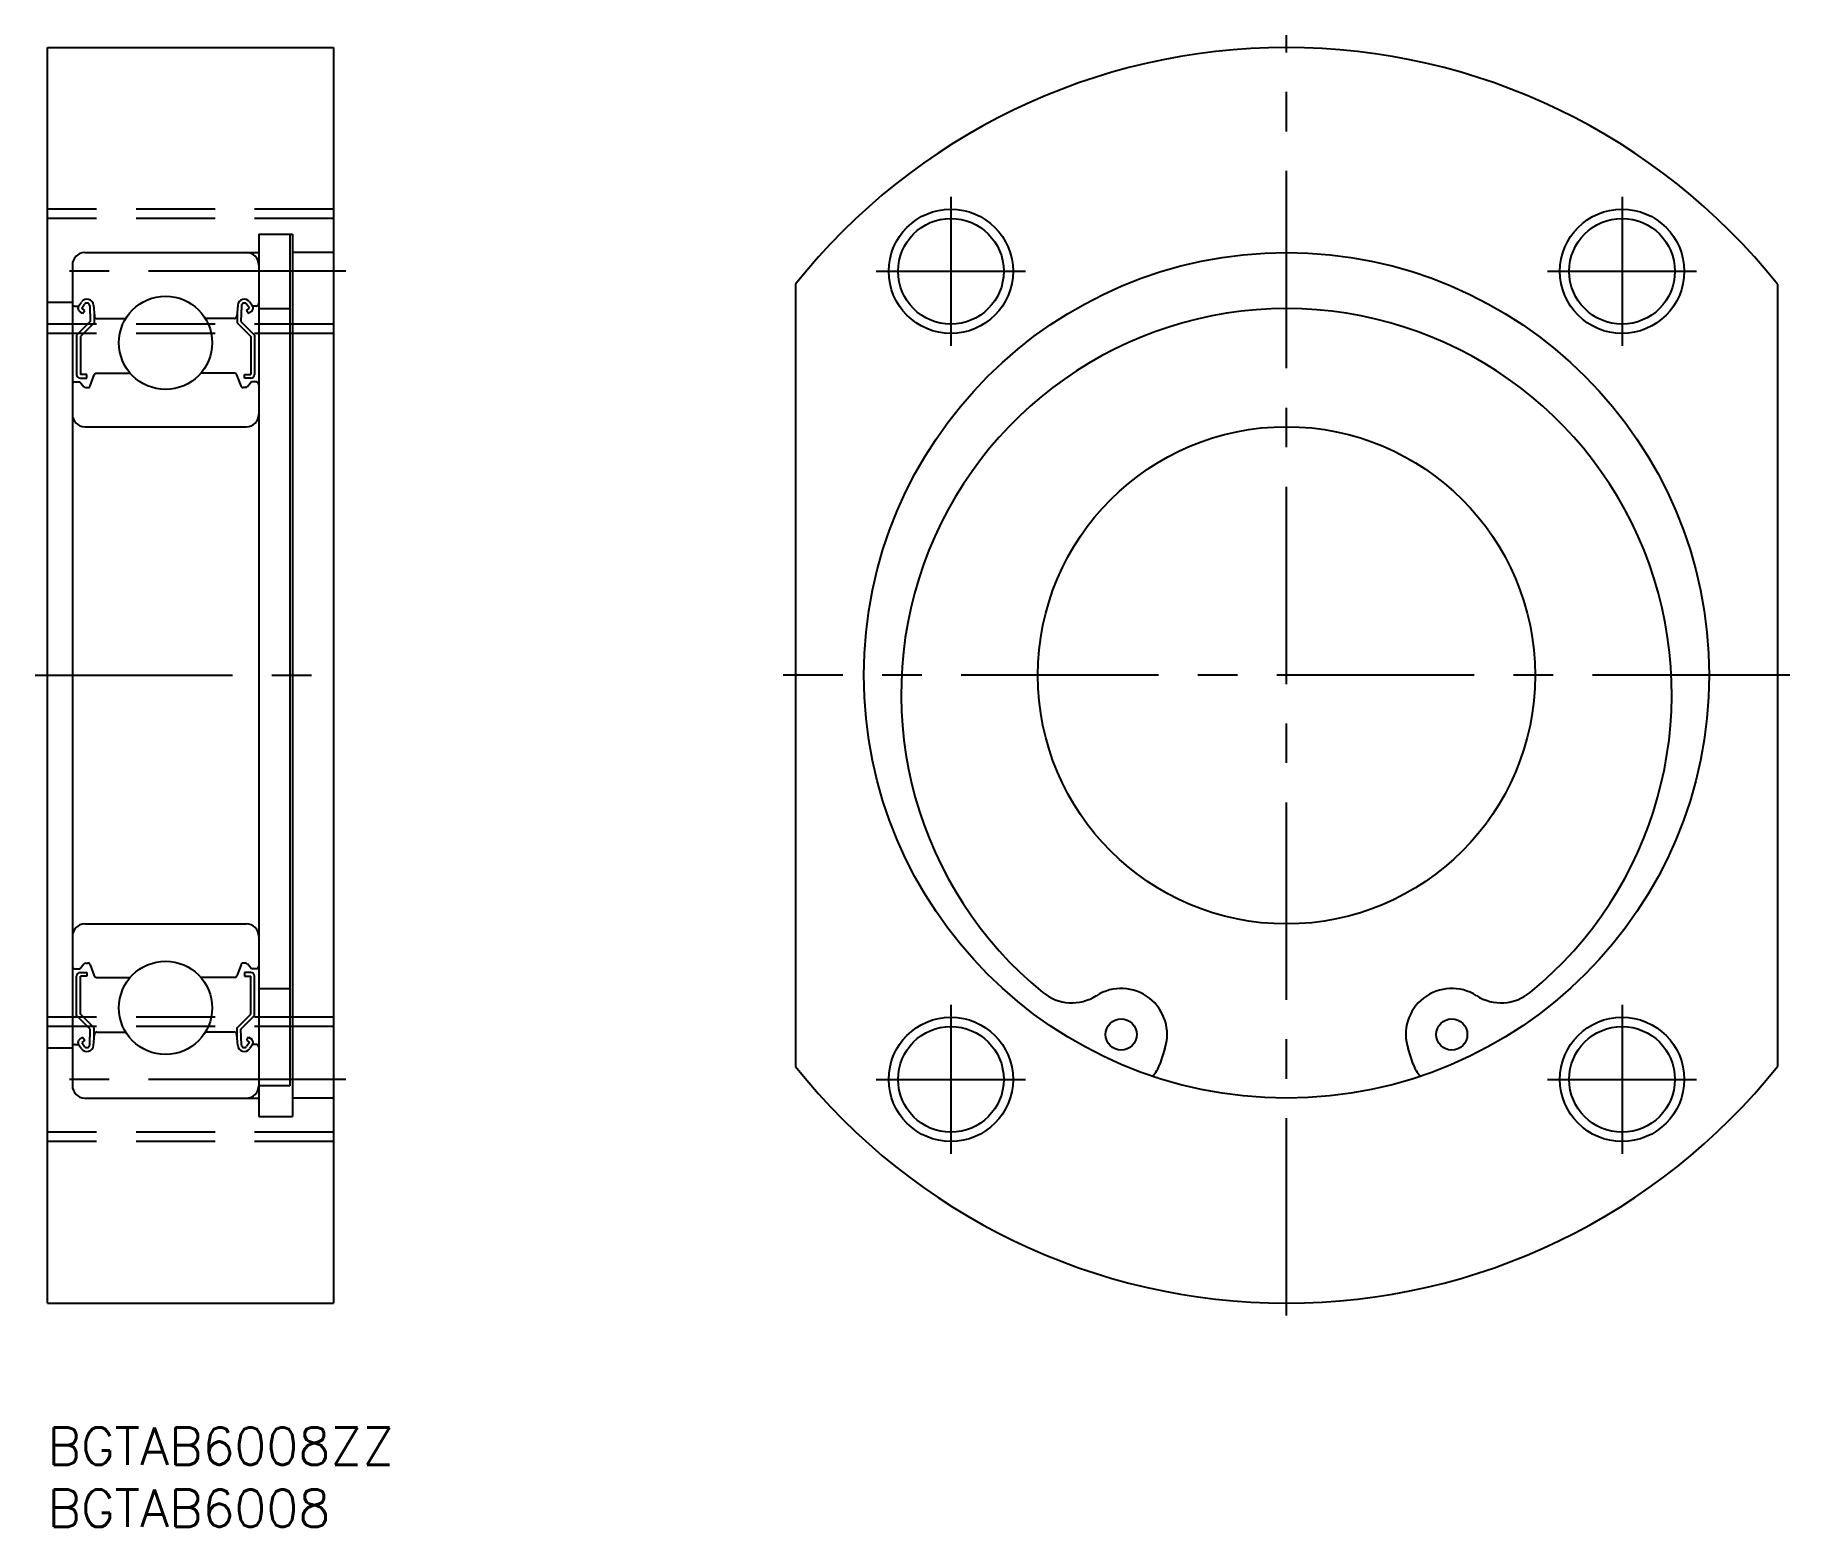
# Model space of a CAD drawing. Extents: x -1 to 140, y -8 to 112.
import ezdxf

# ---------------------------------------------------------------- set-up
doc = ezdxf.new("R2010")
doc.units = 0
doc.header["$LTSCALE"] = 0.5
doc.linetypes.add('CENTER', pattern=[50.8, 31.75, -6.35, 6.35, -6.35])
doc.linetypes.add('DASHED', pattern=[19.05, 12.7, -6.35])
for name, color, linetype in [('MSM_CENTER', 1, 'CENTER'), ('MSM_CONTINUOUS', 7, 'CONTINUOUS'), ('MSM_DASHED', 4, 'DASHED'), ('MSM_NARROW', 5, 'CONTINUOUS'), ('MSM_PART_NUMBER', 7, 'CONTINUOUS')]:
    doc.layers.add(name, color=color, linetype=linetype)
doc.styles.get("Standard").update_dxf_attribs({"font": 'txt.shx', "height": 3, "bigfont": 'bigfont.shx'})

# ---------------------------------------------------------------- blocks, each defined once
blk = doc.blocks.new('*U5')
at = {"layer": 'MSM_PART_NUMBER'}
blk.add_text('BGTAB6008ZZ', height=3, dxfattribs=at).set_placement((0, -3))
blk = doc.blocks.new('*U6')
at = {"layer": 'MSM_PART_NUMBER'}
blk.add_text('BGTAB6008', height=3, dxfattribs=at).set_placement((0, -8))

msp = doc.modelspace()

# ---------------------------------------------------------------- linework, layer by layer
at = {"layer": 'MSM_CENTER'}
for p, q in [((99.68, 9), (99.68, 112)), ((72.68, 99), (72.68, 87)), ((126.68, 99), (126.68, 87)), ((24, 93), (-1, 93)), ((66.68, 93), (78.68, 93)), ((120.68, 93), (132.68, 93)), ((-1, 60.5), (24, 60.5)), ((140.18, 60.5), (59.18, 60.5)), ((72.68, 34), (72.68, 22)), ((126.68, 34), (126.68, 22)), ((24, 28), (-1, 28)), ((66.68, 28), (78.68, 28)), ((120.68, 28), (132.68, 28))]:
    msp.add_line(p, q, dxfattribs=at)
at = {"layer": 'MSM_CONTINUOUS'}
for p, q in [((0, 10), (0, 111)), ((0, 111), (23, 111)), ((23, 111), (23, 10)), ((17, 96, 1.25), (19.7, 96, 1.25)), ((17, 96), (17, 25)), ((19.5, 96, 0.75), (19.5, 27.49, 0.75)), ((19.7, 96), (19.7, 25)), ((2, 93.5), (2, 27.5)), ((3, 94.5), (17, 94.5)), ((23, 94.5), (19.7, 94.5)), ((60.18, 91.96), (60.18, 29.04)), ((139.18, 91.96), (139.18, 29.04)), ((2, 90.5), (0, 90.5)), ((2.5, 90.2), (2.73, 90.53)), ((2.75, 90.03), (2.98, 90.36)), ((16.25, 90.03), (16.02, 90.36)), ((16.5, 90.2), (16.27, 90.53)), ((2.2, 90.2), (2.5, 90.2)), ((3.44, 88.97), (2.34, 87.87)), ((2.82, 89.61), (2.57, 89.78)), ((2.99, 89.85), (2.75, 90.03)), ((2.82, 89.61), (2.99, 89.85)), ((3.4, 90.23), (3.44, 88.97)), ((3.69, 90.27), (3.77, 89.38)), ((3.74, 89.72), (3.74, 88.85)), ((3.97, 89.2), (6.3, 89.2)), ((15.03, 89.2), (12.7, 89.2)), ((15.31, 90.27), (15.23, 89.38)), ((15.26, 89.72), (15.26, 88.85)), ((15.6, 90.23), (15.56, 88.97)), ((15.56, 88.97), (16.66, 87.87)), ((16.01, 89.85), (16.25, 90.03)), ((16.18, 89.61), (16.01, 89.85)), ((16.18, 89.61), (16.43, 89.78)), ((16.8, 90.2), (16.5, 90.2)), ((17, 90, 1.25), (19.5, 90, 1.25)), ((2.34, 87.87), (2.34, 84.7)), ((3.74, 88.85), (2.64, 87.75)), ((2.64, 87.75), (2.64, 84.7)), ((15.26, 88.85), (16.36, 87.75)), ((16.36, 87.75), (16.36, 84.7)), ((16.66, 87.87), (16.66, 84.7)), ((3.95, 84.8), (6.66, 84.8)), ((15.05, 84.8), (12.34, 84.8)), ((2.2, 84.1), (2.6, 84.1)), ((2.6, 84.1), (2.92, 83.72)), ((3.16, 84.7), (2.64, 84.7)), ((2.64, 84.4), (3.16, 84.4)), ((3.07, 83.65), (3.25, 83.65)), ((3.16, 84.4), (3.16, 84.7)), ((3.43, 83.78), (3.76, 84.67)), ((15.57, 83.78), (15.24, 84.67)), ((15.93, 83.65), (15.75, 83.65)), ((15.84, 84.4), (15.84, 84.7)), ((15.84, 84.7), (16.36, 84.7)), ((16.36, 84.4), (15.84, 84.4)), ((16.4, 84.1), (16.08, 83.72)), ((16.8, 84.1), (16.4, 84.1)), ((3, 80.5), (16, 80.5)), ((3, 40.5), (16, 40.5)), ((2.2, 36.9), (2.6, 36.9)), ((2.6, 36.9), (2.92, 37.28)), ((3.07, 37.35), (3.25, 37.35)), ((3.43, 37.22), (3.76, 36.33)), ((15.57, 37.22), (15.24, 36.33)), ((15.93, 37.35), (15.75, 37.35)), ((16.4, 36.9), (16.08, 37.28)), ((16.8, 36.9), (16.4, 36.9)), ((2.34, 33.13), (2.34, 36.3)), ((2.64, 36.6), (3.16, 36.6)), ((2.64, 33.25), (2.64, 36.3)), ((3.16, 36.3), (2.64, 36.3)), ((3.16, 36.6), (3.16, 36.3)), ((3.95, 36.2), (6.66, 36.2)), ((15.05, 36.2), (12.34, 36.2)), ((15.84, 36.6), (15.84, 36.3)), ((16.36, 36.6), (15.84, 36.6)), ((15.84, 36.3), (16.36, 36.3)), ((16.36, 33.25), (16.36, 36.3)), ((16.66, 33.13), (16.66, 36.3)), ((17, 35.31, 1.25), (19.5, 35.31, 1.25)), ((3.44, 32.03), (2.34, 33.13)), ((3.74, 32.15), (2.64, 33.25)), ((15.26, 32.15), (16.36, 33.25)), ((15.56, 32.03), (16.66, 33.13)), ((2.82, 31.39), (2.57, 31.22)), ((2.99, 31.15), (2.75, 30.97)), ((2.82, 31.39), (2.99, 31.15)), ((3.4, 30.77), (3.44, 32.03)), ((3.69, 30.73), (3.77, 31.62)), ((3.74, 31.28), (3.74, 32.15)), ((3.97, 31.8), (6.3, 31.8)), ((15.03, 31.8), (12.7, 31.8)), ((15.31, 30.73), (15.23, 31.62)), ((15.26, 31.28), (15.26, 32.15)), ((15.6, 30.77), (15.56, 32.03)), ((16.18, 31.39), (16.01, 31.15)), ((16.01, 31.15), (16.25, 30.97)), ((16.18, 31.39), (16.43, 31.22)), ((2, 30.5), (0, 30.5)), ((2.2, 30.8), (2.5, 30.8)), ((2.5, 30.8), (2.73, 30.47)), ((2.75, 30.97), (2.98, 30.64)), ((16.25, 30.97), (16.02, 30.64)), ((16.5, 30.8), (16.27, 30.47)), ((16.8, 30.8), (16.5, 30.8)), ((89.9, 30.47), (89.49, 29.21)), ((109.87, 29.21), (109.46, 30.47)), ((19.5, 27.49, 0.75), (17, 27.49, 0.75)), ((3, 26.5), (17, 26.5)), ((23, 26.5), (19.7, 26.5)), ((17, 25, 1.25), (19.7, 25, 1.25)), ((0, 10), (23, 10))]:
    msp.add_line(p, q, dxfattribs=at)
for centre, radius in [((72.68, 93), 4.25), ((126.68, 93), 4.25), ((99.68, 60.5), 34), ((9.5, 87.25), 3.75), ((99.68, 60.5), 20), ((9.5, 33.75), 3.75), ((86.38, 31.61), 1.25), ((112.98, 31.61), 1.25), ((72.68, 28), 4.25), ((126.68, 28), 4.25)]:
    msp.add_circle(centre, radius, dxfattribs=at)
for centre, radius, start, end in [((99.68, 60.5), 50.5, 38.5396, 141.4604), ((3, 93.5), 1, 90, 180), ((16, 93.5), 1, 0, 90), ((2.2, 90.4), 0.2, 180, 270), ((3.17, 90.23), 0.53, 5.0651, 144.9356), ((3.17, 90.22), 0.23, 2.1311, 144.9356), ((15.83, 90.23), 0.53, 35.0644, 174.9349), ((15.83, 90.22), 0.23, 35.0644, 177.8689), ((16.8, 90.4), 0.2, 270, 0), ((2.75, 90.03), 0.3, 144.9356, 235.0377), ((3.97, 89.4), 0.2, 185.0651, 270), ((15.03, 89.4), 0.2, 270, 354.9349), ((16.25, 90.03), 0.3, 304.9623, 35.0644), ((99.68, 59), 31, 309.248, 230.752), ((3.95, 84.6), 0.2, 90, 159.9703), ((15.05, 84.6), 0.2, 20.0297, 90), ((2.2, 83.9), 0.2, 90, 180), ((2.64, 84.7), 0.3, 180, 270), ((3.07, 83.85), 0.2, 219.9991, 270), ((3.25, 83.85), 0.2, 270, 339.9703), ((15.75, 83.85), 0.2, 200.0297, 270), ((15.93, 83.85), 0.2, 270, 320.0009), ((16.36, 84.7), 0.3, 270, 0), ((16.8, 83.9), 0.2, 0, 90), ((3, 81.5), 1, 180, 270), ((16, 81.5), 1, 270, 0), ((3, 39.5), 1, 90, 180), ((16, 39.5), 1, 0, 90), ((2.2, 37.1), 0.2, 180, 270), ((3.07, 37.15), 0.2, 90, 140.0009), ((3.25, 37.15), 0.2, 20.0297, 90), ((15.75, 37.15), 0.2, 90, 159.9703), ((15.93, 37.15), 0.2, 39.9991, 90), ((16.8, 37.1), 0.2, 270, 0), ((2.64, 36.3), 0.3, 90, 180), ((3.95, 36.4), 0.2, 200.0297, 270), ((15.05, 36.4), 0.2, 270, 339.9703), ((16.36, 36.3), 0.3, 0, 90), ((86.38, 31.61), 3.7, 341.9582, 122.4641), ((112.98, 31.61), 3.7, 57.5359, 198.0418), ((82.41, 37.86), 3.7, 230.752, 302.4641), ((116.95, 37.86), 3.7, 237.5359, 309.248), ((2.75, 30.97), 0.3, 124.9623, 215.0644), ((3.97, 31.6), 0.2, 90, 174.9349), ((15.03, 31.6), 0.2, 5.0651, 90), ((16.25, 30.97), 0.3, 324.9356, 55.0377), ((2.2, 30.6), 0.2, 90, 180), ((3.17, 30.77), 0.53, 215.0644, 354.9349), ((3.17, 30.78), 0.23, 215.0644, 357.8689), ((15.83, 30.77), 0.53, 185.0651, 324.9356), ((15.83, 30.78), 0.23, 182.1311, 324.9356), ((16.8, 30.6), 0.2, 0, 90), ((99.68, 60.5), 50.5, 218.5396, 321.4604), ((87.11, 29.99), 2.5, 316.0099, 341.9582), ((112.25, 29.99), 2.5, 198.0418, 223.9901), ((3, 27.5), 1, 180, 270), ((16, 27.5), 1, 270, 0)]:
    msp.add_arc(centre, radius, start, end, dxfattribs=at)
at = {"layer": 'MSM_DASHED'}
for p, q in [((23, 98), (0, 98)), ((23, 97.25), (0, 97.25)), ((23, 88.75), (0, 88.75)), ((23, 88), (0, 88)), ((23, 33), (0, 33)), ((23, 32.25), (0, 32.25)), ((23, 23.75), (0, 23.75)), ((23, 23), (0, 23))]:
    msp.add_line(p, q, dxfattribs=at)
at = {"layer": 'MSM_NARROW'}
for centre in [(72.68, 93), (126.68, 93), (72.68, 28), (126.68, 28)]:
    msp.add_circle(centre, 5, dxfattribs=at)

# ---------------------------------------------------------------- block references
at = {"layer": 'MSM_CONTINUOUS'}
for name in ['*U5', '*U6']:
    msp.add_blockref(name, (0, 0), dxfattribs=at)

doc.saveas('drawing.dxf')
